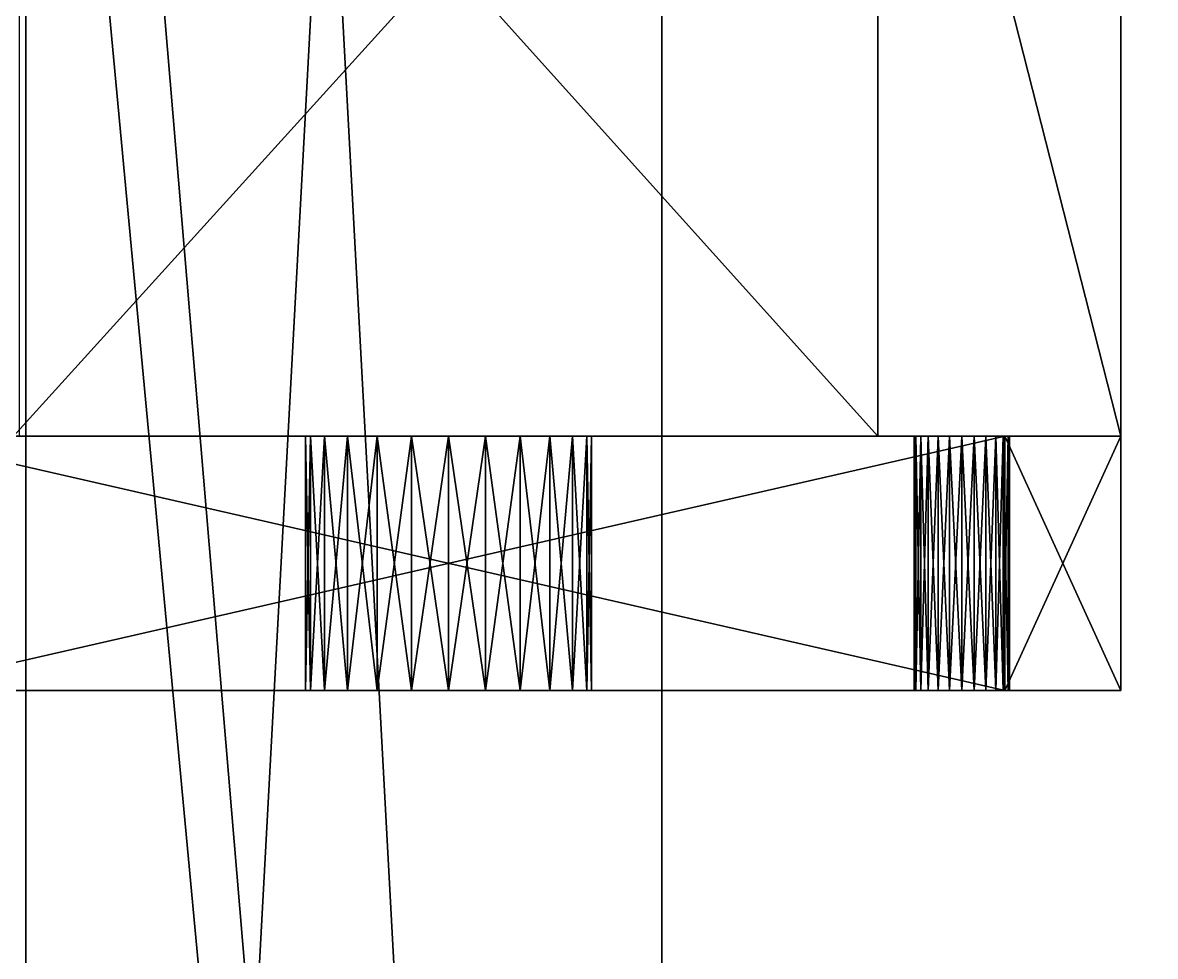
# Model space of a CAD drawing. Extents: x -10 to 423, y -13 to 423.
# Drawn here: x 9.9 to 45.53, y 166.14 to 195.5 of the extents above; entities that cross this region are included whole.
import ezdxf

# ---------------------------------------------------------------- set-up
doc = ezdxf.new("R2010")
doc.units = 0
doc.layers.get('0').update_dxf_attribs({"color": 13, "linetype": 'CONTINUOUS'})
doc.layers.add('NEMA17', color=134, linetype='CONTINUOUS')
doc.layers.add('PLATEAU', color=252, linetype='CONTINUOUS')

# ---------------------------------------------------------------- blocks, each defined once
blk = doc.blocks.new('FOND')
mesh = blk.add_polyface()
corners = [(430, 430), (0, 0), (0, 430), (430, 0)]
mesh.append_faces([[corners[k] for k in face] for face in [(0, 1, 2), (1, 0, 3)]], dxfattribs={"vtx0": -1})
mesh = blk.add_polyface()
corners = [(430, 0, 10), (0, 430, 10), (0, 0, 10), (430, 430, 10)]
mesh.append_faces([[corners[k] for k in face] for face in [(0, 1, 2), (1, 0, 3)]], dxfattribs={"vtx0": -1})
blk = doc.blocks.new('COMPONENT_1')
at = {"layer": 'NEMA17'}
for p, q in [((38.65, 42.3), (3.65, 42.3)), ((42.3, 38.769), (38.65, 42.3)), ((38.65, 42.3, 8), (38.65, 42.3)), ((36.55, 38.599, 8), (36.55, 38.599)), ((36.912, 38.749, 8), (36.912, 38.749)), ((37.3, 38.8, 8), (37.3, 38.8)), ((37.688, 38.749, 8), (37.688, 38.749)), ((38.05, 38.599, 8), (38.05, 38.599)), ((42.3, 38.769, 8), (42.3, 38.769)), ((42.3, 3.65), (42.3, 38.769)), ((36.239, 38.361, 8), (36.239, 38.361)), ((38.361, 38.361, 8), (38.361, 38.361)), ((36.001, 38.05, 8), (36.001, 38.05)), ((38.599, 38.05, 8), (38.599, 38.05)), ((35.851, 37.688, 8), (35.851, 37.688)), ((38.749, 37.688, 8), (38.749, 37.688)), ((35.8, 37.3, 8), (35.8, 37.3)), ((38.8, 37.3, 8), (38.8, 37.3)), ((35.851, 36.912, 8), (35.851, 36.912)), ((38.749, 36.912, 8), (38.749, 36.912)), ((36.001, 36.55, 8), (36.001, 36.55)), ((38.599, 36.55, 8), (38.599, 36.55)), ((36.239, 36.239, 8), (36.239, 36.239)), ((36.55, 36.001, 8), (36.55, 36.001)), ((38.05, 36.001, 8), (38.05, 36.001)), ((38.361, 36.239, 8), (38.361, 36.239)), ((36.912, 35.851, 8), (36.912, 35.851)), ((37.3, 35.8, 8), (37.3, 35.8)), ((37.688, 35.851, 8), (37.688, 35.851)), ((21.15, 25.681), (21.15, 25.681, 8)), ((19.985, 25.528), (19.985, 25.528, 8)), ((22.315, 25.528), (22.315, 25.528, 8)), ((18.9, 25.078), (18.9, 25.078, 8)), ((23.4, 25.078), (23.4, 25.078, 8)), ((17.968, 24.363), (17.968, 24.363, 8)), ((24.332, 24.363), (24.332, 24.363, 8)), ((17.253, 23.431), (17.253, 23.431, 8)), ((25.047, 23.431), (25.047, 23.431, 8)), ((16.803, 22.346), (16.803, 22.346, 8)), ((25.497, 22.346), (25.497, 22.346, 8)), ((16.65, 21.181), (16.65, 21.181, 8)), ((25.65, 21.181), (25.65, 21.181, 8)), ((16.803, 20.016), (16.803, 20.016, 8)), ((25.497, 20.016), (25.497, 20.016, 8)), ((17.253, 18.931), (17.253, 18.931, 8)), ((25.047, 18.931), (25.047, 18.931, 8)), ((17.968, 17.999), (17.968, 17.999, 8)), ((24.332, 17.999), (24.332, 17.999, 8)), ((18.9, 17.284), (18.9, 17.284, 8)), ((23.4, 17.284), (23.4, 17.284, 8)), ((19.985, 16.834), (19.985, 16.834, 8)), ((22.315, 16.834), (22.315, 16.834, 8)), ((21.15, 16.681), (21.15, 16.681, 8)), ((36.912, 6.449, 8), (36.912, 6.449)), ((37.3, 6.5, 8), (37.3, 6.5)), ((37.688, 6.449, 8), (37.688, 6.449)), ((36.239, 6.061, 8), (36.239, 6.061)), ((36.55, 6.299, 8), (36.55, 6.299)), ((38.05, 6.299, 8), (38.05, 6.299)), ((38.361, 6.061, 8), (38.361, 6.061)), ((36.001, 5.75, 8), (36.001, 5.75)), ((38.599, 5.75, 8), (38.599, 5.75)), ((35.851, 5.388, 8), (35.851, 5.388)), ((38.749, 5.388, 8), (38.749, 5.388)), ((35.8, 5, 8), (35.8, 5)), ((38.8, 5, 8), (38.8, 5)), ((35.851, 4.612, 8), (35.851, 4.612)), ((38.749, 4.612, 8), (38.749, 4.612)), ((36.001, 4.25, 8), (36.001, 4.25)), ((36.239, 3.939, 8), (36.239, 3.939)), ((38.361, 3.939, 8), (38.361, 3.939)), ((38.599, 4.25, 8), (38.599, 4.25)), ((36.55, 3.701, 8), (36.55, 3.701)), ((38.05, 3.701, 8), (38.05, 3.701)), ((38.65, 0), (42.3, 3.65)), ((42.3, 3.65, 8), (42.3, 3.65)), ((36.912, 3.551, 8), (36.912, 3.551)), ((37.3, 3.5, 8), (37.3, 3.5)), ((37.688, 3.551, 8), (37.688, 3.551)), ((3.65, 0), (38.65, 0)), ((38.65, 0, 8), (38.65, 0))]:
    blk.add_line(p, q, dxfattribs=at)
at = {"layer": 'NEMA17', "extrusion": (0, 0, -1)}
for centre in [(-37.3, 37.3), (-37.3, 5)]:
    blk.add_circle(centre, 1.5, dxfattribs=at)
at = {"layer": 'NEMA17'}
blk.add_circle((21.15, 21.181), 4.5, dxfattribs=at)
mesh = blk.add_polyface(dxfattribs=at)
corners = [(3.65, 42.3), (0, 3.65), (0, 38.712), (3.5, 37.3), (3.551, 37.688), (3.701, 38.05), (3.939, 38.361), (4.25, 38.599), (4.612, 38.749), (5, 38.8), (38.65, 42.3), (5.388, 38.749), (5.75, 38.599), (6.061, 38.361), (6.299, 38.05), (6.449, 37.688), (6.5, 37.3), (17.968, 24.363), (17.253, 23.431), (6.5, 5), (16.803, 22.346), (16.65, 21.181), (18.9, 25.078), (19.985, 25.528), (21.15, 25.681), (22.315, 25.528), (23.4, 25.078), (24.332, 24.363), (25.047, 23.431), (25.497, 22.346), (36.001, 38.05), (25.65, 21.181), (35.851, 37.688), (35.8, 37.3), (36.239, 38.361), (36.55, 38.599), (36.912, 38.749), (37.3, 38.8), (37.688, 38.749), (38.05, 38.599), (38.361, 38.361), (38.599, 38.05), (38.749, 37.688), (42.3, 38.769), (38.8, 37.3), (38.8, 5), (3.5, 5), (3.65, 0), (3.551, 4.612), (3.701, 4.25), (3.939, 3.939), (4.25, 3.701), (4.612, 3.551), (5, 3.5), (38.65, 0), (5.388, 3.551), (5.75, 3.701), (6.061, 3.939), (6.299, 4.25), (6.449, 4.612), (17.968, 17.999), (17.253, 18.931), (16.803, 20.016), (18.9, 17.284), (19.985, 16.834), (21.15, 16.681), (22.315, 16.834), (23.4, 17.284), (24.332, 17.999), (25.047, 18.931), (25.497, 20.016), (36.001, 4.25), (35.851, 4.612), (35.8, 5), (36.239, 3.939), (36.55, 3.701), (36.912, 3.551), (37.3, 3.5), (37.688, 3.551), (38.05, 3.701), (38.361, 3.939), (38.599, 4.25), (38.749, 4.612), (42.3, 3.65), (35.851, 36.912), (35.851, 5.388), (36.001, 5.75), (36.001, 36.55), (36.239, 36.239), (36.239, 6.061), (36.55, 36.001), (36.55, 6.299), (36.912, 35.851), (36.912, 6.449), (37.3, 35.8), (37.3, 6.5), (37.688, 35.851), (37.688, 6.449), (38.05, 6.299), (38.05, 36.001), (38.361, 36.239), (38.361, 6.061), (38.599, 36.55), (38.599, 5.75), (38.749, 36.912), (38.749, 5.388), (3.551, 36.912), (3.551, 5.388), (3.701, 5.75), (3.701, 36.55), (3.939, 6.061), (3.939, 36.239), (4.25, 36.001), (4.25, 6.299), (4.612, 6.449), (4.612, 35.851), (5, 6.5), (5, 35.8), (5.388, 35.851), (5.388, 6.449), (5.75, 6.299), (5.75, 36.001), (6.061, 6.061), (6.061, 36.239), (6.299, 5.75), (6.299, 36.55), (6.449, 36.912), (6.449, 5.388)]
mesh.append_faces([[corners[k] for k in face] for face in [(0, 1, 2)]], dxfattribs={"vtx0": -1})
mesh.append_faces([[corners[k] for k in face] for face in [(3, 0, 4), (4, 0, 5), (5, 0, 6), (6, 0, 7), (7, 0, 8), (8, 0, 9), (9, 10, 11), (11, 10, 12), (12, 10, 13), (13, 10, 14), (14, 10, 15), (15, 10, 16), (17, 10, 22), (22, 10, 23), (23, 10, 24), (24, 10, 25), (25, 10, 26), (26, 10, 27), (27, 10, 28), (28, 10, 29), (29, 30, 31), (30, 10, 34), (34, 10, 35), (35, 10, 36), (36, 10, 37), (37, 10, 38), (38, 10, 39), (39, 10, 40), (40, 10, 41), (41, 10, 42), (42, 43, 44), (1, 46, 47), (47, 53, 54), (60, 19, 61), (61, 19, 62), (62, 19, 21), (71, 31, 72), (72, 31, 73), (54, 82, 83), (83, 45, 43), (84, 73, 33), (73, 84, 85), (85, 84, 86), (86, 88, 89), (89, 90, 91), (91, 92, 93), (93, 94, 95), (95, 96, 97), (97, 96, 98), (98, 100, 101), (101, 102, 103), (103, 104, 105), (105, 104, 45), (106, 46, 3), (46, 106, 107), (107, 106, 108), (108, 109, 110), (110, 112, 113), (113, 112, 114), (114, 115, 116), (116, 118, 119), (119, 118, 120), (120, 121, 122), (122, 123, 124), (124, 126, 127), (127, 16, 19)]], dxfattribs={"vtx0": -1, "vtx1": -1})
mesh.append_faces([[corners[k] for k in face] for face in [(1, 0, 3), (16, 10, 17), (16, 18, 19), (29, 10, 30), (44, 43, 45), (46, 1, 3), (54, 19, 60), (54, 70, 71), (73, 31, 33)]], dxfattribs={"vtx0": -1, "vtx1": -1, "vtx2": -1})
mesh.append_faces([[corners[k] for k in face] for face in [(9, 0, 10), (16, 17, 18), (19, 18, 20), (19, 20, 21), (31, 30, 32), (31, 32, 33), (42, 10, 43), (47, 46, 48), (47, 48, 49), (47, 49, 50), (47, 50, 51), (47, 51, 52), (47, 52, 53), (54, 53, 55), (54, 55, 56), (54, 56, 57), (54, 57, 58), (54, 58, 59), (54, 59, 19), (54, 60, 63), (54, 63, 64), (54, 64, 65), (54, 65, 66), (54, 66, 67), (54, 67, 68), (54, 68, 69), (54, 69, 70), (71, 70, 31), (54, 71, 74), (54, 74, 75), (54, 75, 76), (54, 76, 77), (54, 77, 78), (54, 78, 79), (54, 79, 80), (54, 80, 81), (54, 81, 82), (83, 82, 45), (86, 84, 87), (86, 87, 88), (89, 88, 90), (91, 90, 92), (93, 92, 94), (95, 94, 96), (98, 96, 99), (98, 99, 100), (101, 100, 102), (103, 102, 104), (45, 104, 44), (108, 106, 109), (110, 109, 111), (110, 111, 112), (114, 112, 115), (116, 115, 117), (116, 117, 118), (120, 118, 121), (122, 121, 123), (124, 123, 125), (124, 125, 126), (127, 126, 16)]], dxfattribs={"vtx0": -1, "vtx2": -1})
mesh = blk.add_polyface(dxfattribs=at)
corners = [(3.65, 42.3, 8), (38.65, 42.3), (3.65, 42.3), (38.65, 42.3, 8)]
mesh.append_faces([[corners[k] for k in face] for face in [(0, 1, 2), (1, 0, 3)]], dxfattribs={"vtx0": -1})
mesh = blk.add_polyface(dxfattribs=at)
corners = [(38.65, 42.3, 8), (42.3, 38.769), (38.65, 42.3), (42.3, 38.769, 8)]
mesh.append_faces([[corners[k] for k in face] for face in [(0, 1, 2), (1, 0, 3)]], dxfattribs={"vtx0": -1})
mesh = blk.add_polyface(dxfattribs=at)
corners = [(36.55, 38.599, 8), (36.239, 38.361), (36.55, 38.599), (36.239, 38.361, 8)]
mesh.append_faces([[corners[k] for k in face] for face in [(0, 1, 2), (1, 0, 3)]], dxfattribs={"vtx0": -1})
mesh = blk.add_polyface(dxfattribs=at)
corners = [(36.912, 38.749, 8), (36.55, 38.599), (36.912, 38.749), (36.55, 38.599, 8)]
mesh.append_faces([[corners[k] for k in face] for face in [(0, 1, 2), (1, 0, 3)]], dxfattribs={"vtx0": -1})
mesh = blk.add_polyface(dxfattribs=at)
corners = [(37.3, 38.8, 8), (36.912, 38.749), (37.3, 38.8), (36.912, 38.749, 8)]
mesh.append_faces([[corners[k] for k in face] for face in [(0, 1, 2), (1, 0, 3)]], dxfattribs={"vtx0": -1})
mesh = blk.add_polyface(dxfattribs=at)
corners = [(37.688, 38.749, 8), (37.3, 38.8), (37.688, 38.749), (37.3, 38.8, 8)]
mesh.append_faces([[corners[k] for k in face] for face in [(0, 1, 2), (1, 0, 3)]], dxfattribs={"vtx0": -1})
mesh = blk.add_polyface(dxfattribs=at)
corners = [(38.05, 38.599, 8), (37.688, 38.749), (38.05, 38.599), (37.688, 38.749, 8)]
mesh.append_faces([[corners[k] for k in face] for face in [(0, 1, 2), (1, 0, 3)]], dxfattribs={"vtx0": -1})
mesh = blk.add_polyface(dxfattribs=at)
corners = [(38.361, 38.361, 8), (38.05, 38.599), (38.361, 38.361), (38.05, 38.599, 8)]
mesh.append_faces([[corners[k] for k in face] for face in [(0, 1, 2), (1, 0, 3)]], dxfattribs={"vtx0": -1})
mesh = blk.add_polyface(dxfattribs=at)
corners = [(42.3, 38.769), (42.3, 3.65, 8), (42.3, 3.65), (42.3, 38.769, 8)]
mesh.append_faces([[corners[k] for k in face] for face in [(0, 1, 2), (1, 0, 3)]], dxfattribs={"vtx0": -1})
mesh = blk.add_polyface(dxfattribs=at)
corners = [(36.239, 38.361), (36.001, 38.05, 8), (36.001, 38.05), (36.239, 38.361, 8)]
mesh.append_faces([[corners[k] for k in face] for face in [(0, 1, 2), (1, 0, 3)]], dxfattribs={"vtx0": -1})
mesh = blk.add_polyface(dxfattribs=at)
corners = [(38.361, 38.361, 8), (38.599, 38.05), (38.599, 38.05, 8), (38.361, 38.361)]
mesh.append_faces([[corners[k] for k in face] for face in [(0, 1, 2), (1, 0, 3)]], dxfattribs={"vtx0": -1})
mesh = blk.add_polyface(dxfattribs=at)
corners = [(36.001, 38.05), (35.851, 37.688, 8), (35.851, 37.688), (36.001, 38.05, 8)]
mesh.append_faces([[corners[k] for k in face] for face in [(0, 1, 2), (1, 0, 3)]], dxfattribs={"vtx0": -1})
mesh = blk.add_polyface(dxfattribs=at)
corners = [(38.599, 38.05, 8), (38.749, 37.688), (38.749, 37.688, 8), (38.599, 38.05)]
mesh.append_faces([[corners[k] for k in face] for face in [(0, 1, 2), (1, 0, 3)]], dxfattribs={"vtx0": -1})
mesh = blk.add_polyface(dxfattribs=at)
corners = [(35.851, 37.688), (35.8, 37.3, 8), (35.8, 37.3), (35.851, 37.688, 8)]
mesh.append_faces([[corners[k] for k in face] for face in [(0, 1, 2), (1, 0, 3)]], dxfattribs={"vtx0": -1})
mesh = blk.add_polyface(dxfattribs=at)
corners = [(38.749, 37.688, 8), (38.8, 37.3), (38.8, 37.3, 8), (38.749, 37.688)]
mesh.append_faces([[corners[k] for k in face] for face in [(0, 1, 2), (1, 0, 3)]], dxfattribs={"vtx0": -1})
mesh = blk.add_polyface(dxfattribs=at)
corners = [(35.8, 37.3), (35.851, 36.912, 8), (35.851, 36.912), (35.8, 37.3, 8)]
mesh.append_faces([[corners[k] for k in face] for face in [(0, 1, 2), (1, 0, 3)]], dxfattribs={"vtx0": -1})
mesh = blk.add_polyface(dxfattribs=at)
corners = [(38.8, 37.3, 8), (38.749, 36.912), (38.749, 36.912, 8), (38.8, 37.3)]
mesh.append_faces([[corners[k] for k in face] for face in [(0, 1, 2), (1, 0, 3)]], dxfattribs={"vtx0": -1})
mesh = blk.add_polyface(dxfattribs=at)
corners = [(35.851, 36.912), (36.001, 36.55, 8), (36.001, 36.55), (35.851, 36.912, 8)]
mesh.append_faces([[corners[k] for k in face] for face in [(0, 1, 2), (1, 0, 3)]], dxfattribs={"vtx0": -1})
mesh = blk.add_polyface(dxfattribs=at)
corners = [(38.749, 36.912, 8), (38.599, 36.55), (38.599, 36.55, 8), (38.749, 36.912)]
mesh.append_faces([[corners[k] for k in face] for face in [(0, 1, 2), (1, 0, 3)]], dxfattribs={"vtx0": -1})
mesh = blk.add_polyface(dxfattribs=at)
corners = [(36.001, 36.55), (36.239, 36.239, 8), (36.239, 36.239), (36.001, 36.55, 8)]
mesh.append_faces([[corners[k] for k in face] for face in [(0, 1, 2), (1, 0, 3)]], dxfattribs={"vtx0": -1})
mesh = blk.add_polyface(dxfattribs=at)
corners = [(38.599, 36.55, 8), (38.361, 36.239), (38.361, 36.239, 8), (38.599, 36.55)]
mesh.append_faces([[corners[k] for k in face] for face in [(0, 1, 2), (1, 0, 3)]], dxfattribs={"vtx0": -1})
mesh = blk.add_polyface(dxfattribs=at)
corners = [(36.239, 36.239, 8), (36.55, 36.001), (36.239, 36.239), (36.55, 36.001, 8)]
mesh.append_faces([[corners[k] for k in face] for face in [(0, 1, 2), (1, 0, 3)]], dxfattribs={"vtx0": -1})
mesh = blk.add_polyface(dxfattribs=at)
corners = [(36.55, 36.001, 8), (36.912, 35.851), (36.55, 36.001), (36.912, 35.851, 8)]
mesh.append_faces([[corners[k] for k in face] for face in [(0, 1, 2), (1, 0, 3)]], dxfattribs={"vtx0": -1})
mesh = blk.add_polyface(dxfattribs=at)
corners = [(37.688, 35.851, 8), (38.05, 36.001), (37.688, 35.851), (38.05, 36.001, 8)]
mesh.append_faces([[corners[k] for k in face] for face in [(0, 1, 2), (1, 0, 3)]], dxfattribs={"vtx0": -1})
mesh = blk.add_polyface(dxfattribs=at)
corners = [(38.05, 36.001, 8), (38.361, 36.239), (38.05, 36.001), (38.361, 36.239, 8)]
mesh.append_faces([[corners[k] for k in face] for face in [(0, 1, 2), (1, 0, 3)]], dxfattribs={"vtx0": -1})
mesh = blk.add_polyface(dxfattribs=at)
corners = [(36.912, 35.851, 8), (37.3, 35.8), (36.912, 35.851), (37.3, 35.8, 8)]
mesh.append_faces([[corners[k] for k in face] for face in [(0, 1, 2), (1, 0, 3)]], dxfattribs={"vtx0": -1})
mesh = blk.add_polyface(dxfattribs=at)
corners = [(37.3, 35.8, 8), (37.688, 35.851), (37.3, 35.8), (37.688, 35.851, 8)]
mesh.append_faces([[corners[k] for k in face] for face in [(0, 1, 2), (1, 0, 3)]], dxfattribs={"vtx0": -1})
mesh = blk.add_polyface(dxfattribs=at)
corners = [(21.15, 25.681, 8), (19.985, 25.528), (21.15, 25.681), (19.985, 25.528, 8)]
mesh.append_faces([[corners[k] for k in face] for face in [(0, 1, 2), (1, 0, 3)]], dxfattribs={"vtx0": -1})
mesh = blk.add_polyface(dxfattribs=at)
corners = [(22.315, 25.528, 8), (21.15, 25.681), (22.315, 25.528), (21.15, 25.681, 8)]
mesh.append_faces([[corners[k] for k in face] for face in [(0, 1, 2), (1, 0, 3)]], dxfattribs={"vtx0": -1})
mesh = blk.add_polyface(dxfattribs=at)
corners = [(19.985, 25.528, 8), (18.9, 25.078), (19.985, 25.528), (18.9, 25.078, 8)]
mesh.append_faces([[corners[k] for k in face] for face in [(0, 1, 2), (1, 0, 3)]], dxfattribs={"vtx0": -1})
mesh = blk.add_polyface(dxfattribs=at)
corners = [(23.4, 25.078, 8), (22.315, 25.528), (23.4, 25.078), (22.315, 25.528, 8)]
mesh.append_faces([[corners[k] for k in face] for face in [(0, 1, 2), (1, 0, 3)]], dxfattribs={"vtx0": -1})
mesh = blk.add_polyface(dxfattribs=at)
corners = [(18.9, 25.078, 8), (17.968, 24.363), (18.9, 25.078), (17.968, 24.363, 8)]
mesh.append_faces([[corners[k] for k in face] for face in [(0, 1, 2), (1, 0, 3)]], dxfattribs={"vtx0": -1})
mesh = blk.add_polyface(dxfattribs=at)
corners = [(24.332, 24.363, 8), (23.4, 25.078), (24.332, 24.363), (23.4, 25.078, 8)]
mesh.append_faces([[corners[k] for k in face] for face in [(0, 1, 2), (1, 0, 3)]], dxfattribs={"vtx0": -1})
mesh = blk.add_polyface(dxfattribs=at)
corners = [(17.968, 24.363), (17.253, 23.431, 8), (17.253, 23.431), (17.968, 24.363, 8)]
mesh.append_faces([[corners[k] for k in face] for face in [(0, 1, 2), (1, 0, 3)]], dxfattribs={"vtx0": -1})
mesh = blk.add_polyface(dxfattribs=at)
corners = [(24.332, 24.363, 8), (25.047, 23.431), (25.047, 23.431, 8), (24.332, 24.363)]
mesh.append_faces([[corners[k] for k in face] for face in [(0, 1, 2), (1, 0, 3)]], dxfattribs={"vtx0": -1})
mesh = blk.add_polyface(dxfattribs=at)
corners = [(17.253, 23.431), (16.803, 22.346, 8), (16.803, 22.346), (17.253, 23.431, 8)]
mesh.append_faces([[corners[k] for k in face] for face in [(0, 1, 2), (1, 0, 3)]], dxfattribs={"vtx0": -1})
mesh = blk.add_polyface(dxfattribs=at)
corners = [(25.047, 23.431, 8), (25.497, 22.346), (25.497, 22.346, 8), (25.047, 23.431)]
mesh.append_faces([[corners[k] for k in face] for face in [(0, 1, 2), (1, 0, 3)]], dxfattribs={"vtx0": -1})
mesh = blk.add_polyface(dxfattribs=at)
corners = [(16.803, 22.346), (16.65, 21.181, 8), (16.65, 21.181), (16.803, 22.346, 8)]
mesh.append_faces([[corners[k] for k in face] for face in [(0, 1, 2), (1, 0, 3)]], dxfattribs={"vtx0": -1})
mesh = blk.add_polyface(dxfattribs=at)
corners = [(25.497, 22.346, 8), (25.65, 21.181), (25.65, 21.181, 8), (25.497, 22.346)]
mesh.append_faces([[corners[k] for k in face] for face in [(0, 1, 2), (1, 0, 3)]], dxfattribs={"vtx0": -1})
mesh = blk.add_polyface(dxfattribs=at)
corners = [(16.65, 21.181), (16.803, 20.016, 8), (16.803, 20.016), (16.65, 21.181, 8)]
mesh.append_faces([[corners[k] for k in face] for face in [(0, 1, 2), (1, 0, 3)]], dxfattribs={"vtx0": -1})
mesh = blk.add_polyface(dxfattribs=at)
corners = [(25.65, 21.181, 8), (25.497, 20.016), (25.497, 20.016, 8), (25.65, 21.181)]
mesh.append_faces([[corners[k] for k in face] for face in [(0, 1, 2), (1, 0, 3)]], dxfattribs={"vtx0": -1})
mesh = blk.add_polyface(dxfattribs=at)
corners = [(16.803, 20.016), (17.253, 18.931, 8), (17.253, 18.931), (16.803, 20.016, 8)]
mesh.append_faces([[corners[k] for k in face] for face in [(0, 1, 2), (1, 0, 3)]], dxfattribs={"vtx0": -1})
mesh = blk.add_polyface(dxfattribs=at)
corners = [(25.497, 20.016, 8), (25.047, 18.931), (25.047, 18.931, 8), (25.497, 20.016)]
mesh.append_faces([[corners[k] for k in face] for face in [(0, 1, 2), (1, 0, 3)]], dxfattribs={"vtx0": -1})
mesh = blk.add_polyface(dxfattribs=at)
corners = [(17.253, 18.931), (17.968, 17.999, 8), (17.968, 17.999), (17.253, 18.931, 8)]
mesh.append_faces([[corners[k] for k in face] for face in [(0, 1, 2), (1, 0, 3)]], dxfattribs={"vtx0": -1})
mesh = blk.add_polyface(dxfattribs=at)
corners = [(25.047, 18.931, 8), (24.332, 17.999), (24.332, 17.999, 8), (25.047, 18.931)]
mesh.append_faces([[corners[k] for k in face] for face in [(0, 1, 2), (1, 0, 3)]], dxfattribs={"vtx0": -1})
mesh = blk.add_polyface(dxfattribs=at)
corners = [(17.968, 17.999, 8), (18.9, 17.284), (17.968, 17.999), (18.9, 17.284, 8)]
mesh.append_faces([[corners[k] for k in face] for face in [(0, 1, 2), (1, 0, 3)]], dxfattribs={"vtx0": -1})
mesh = blk.add_polyface(dxfattribs=at)
corners = [(23.4, 17.284, 8), (24.332, 17.999), (23.4, 17.284), (24.332, 17.999, 8)]
mesh.append_faces([[corners[k] for k in face] for face in [(0, 1, 2), (1, 0, 3)]], dxfattribs={"vtx0": -1})
mesh = blk.add_polyface(dxfattribs=at)
corners = [(18.9, 17.284, 8), (19.985, 16.834), (18.9, 17.284), (19.985, 16.834, 8)]
mesh.append_faces([[corners[k] for k in face] for face in [(0, 1, 2), (1, 0, 3)]], dxfattribs={"vtx0": -1})
mesh = blk.add_polyface(dxfattribs=at)
corners = [(22.315, 16.834, 8), (23.4, 17.284), (22.315, 16.834), (23.4, 17.284, 8)]
mesh.append_faces([[corners[k] for k in face] for face in [(0, 1, 2), (1, 0, 3)]], dxfattribs={"vtx0": -1})
mesh = blk.add_polyface(dxfattribs=at)
corners = [(19.985, 16.834, 8), (21.15, 16.681), (19.985, 16.834), (21.15, 16.681, 8)]
mesh.append_faces([[corners[k] for k in face] for face in [(0, 1, 2), (1, 0, 3)]], dxfattribs={"vtx0": -1})
mesh = blk.add_polyface(dxfattribs=at)
corners = [(21.15, 16.681, 8), (22.315, 16.834), (21.15, 16.681), (22.315, 16.834, 8)]
mesh.append_faces([[corners[k] for k in face] for face in [(0, 1, 2), (1, 0, 3)]], dxfattribs={"vtx0": -1})
mesh = blk.add_polyface(dxfattribs=at)
corners = [(36.912, 6.449, 8), (36.55, 6.299), (36.912, 6.449), (36.55, 6.299, 8)]
mesh.append_faces([[corners[k] for k in face] for face in [(0, 1, 2), (1, 0, 3)]], dxfattribs={"vtx0": -1})
mesh = blk.add_polyface(dxfattribs=at)
corners = [(37.3, 6.5, 8), (36.912, 6.449), (37.3, 6.5), (36.912, 6.449, 8)]
mesh.append_faces([[corners[k] for k in face] for face in [(0, 1, 2), (1, 0, 3)]], dxfattribs={"vtx0": -1})
mesh = blk.add_polyface(dxfattribs=at)
corners = [(37.688, 6.449, 8), (37.3, 6.5), (37.688, 6.449), (37.3, 6.5, 8)]
mesh.append_faces([[corners[k] for k in face] for face in [(0, 1, 2), (1, 0, 3)]], dxfattribs={"vtx0": -1})
mesh = blk.add_polyface(dxfattribs=at)
corners = [(38.05, 6.299, 8), (37.688, 6.449), (38.05, 6.299), (37.688, 6.449, 8)]
mesh.append_faces([[corners[k] for k in face] for face in [(0, 1, 2), (1, 0, 3)]], dxfattribs={"vtx0": -1})
mesh = blk.add_polyface(dxfattribs=at)
corners = [(36.239, 6.061), (36.001, 5.75, 8), (36.001, 5.75), (36.239, 6.061, 8)]
mesh.append_faces([[corners[k] for k in face] for face in [(0, 1, 2), (1, 0, 3)]], dxfattribs={"vtx0": -1})
mesh = blk.add_polyface(dxfattribs=at)
corners = [(36.55, 6.299, 8), (36.239, 6.061), (36.55, 6.299), (36.239, 6.061, 8)]
mesh.append_faces([[corners[k] for k in face] for face in [(0, 1, 2), (1, 0, 3)]], dxfattribs={"vtx0": -1})
mesh = blk.add_polyface(dxfattribs=at)
corners = [(38.361, 6.061, 8), (38.05, 6.299), (38.361, 6.061), (38.05, 6.299, 8)]
mesh.append_faces([[corners[k] for k in face] for face in [(0, 1, 2), (1, 0, 3)]], dxfattribs={"vtx0": -1})
mesh = blk.add_polyface(dxfattribs=at)
corners = [(38.361, 6.061, 8), (38.599, 5.75), (38.599, 5.75, 8), (38.361, 6.061)]
mesh.append_faces([[corners[k] for k in face] for face in [(0, 1, 2), (1, 0, 3)]], dxfattribs={"vtx0": -1})
mesh = blk.add_polyface(dxfattribs=at)
corners = [(36.001, 5.75), (35.851, 5.388, 8), (35.851, 5.388), (36.001, 5.75, 8)]
mesh.append_faces([[corners[k] for k in face] for face in [(0, 1, 2), (1, 0, 3)]], dxfattribs={"vtx0": -1})
mesh = blk.add_polyface(dxfattribs=at)
corners = [(38.599, 5.75, 8), (38.749, 5.388), (38.749, 5.388, 8), (38.599, 5.75)]
mesh.append_faces([[corners[k] for k in face] for face in [(0, 1, 2), (1, 0, 3)]], dxfattribs={"vtx0": -1})
mesh = blk.add_polyface(dxfattribs=at)
corners = [(35.851, 5.388), (35.8, 5, 8), (35.8, 5), (35.851, 5.388, 8)]
mesh.append_faces([[corners[k] for k in face] for face in [(0, 1, 2), (1, 0, 3)]], dxfattribs={"vtx0": -1})
mesh = blk.add_polyface(dxfattribs=at)
corners = [(38.749, 5.388, 8), (38.8, 5), (38.8, 5, 8), (38.749, 5.388)]
mesh.append_faces([[corners[k] for k in face] for face in [(0, 1, 2), (1, 0, 3)]], dxfattribs={"vtx0": -1})
mesh = blk.add_polyface(dxfattribs=at)
corners = [(35.8, 5), (35.851, 4.612, 8), (35.851, 4.612), (35.8, 5, 8)]
mesh.append_faces([[corners[k] for k in face] for face in [(0, 1, 2), (1, 0, 3)]], dxfattribs={"vtx0": -1})
mesh = blk.add_polyface(dxfattribs=at)
corners = [(38.8, 5, 8), (38.749, 4.612), (38.749, 4.612, 8), (38.8, 5)]
mesh.append_faces([[corners[k] for k in face] for face in [(0, 1, 2), (1, 0, 3)]], dxfattribs={"vtx0": -1})
mesh = blk.add_polyface(dxfattribs=at)
corners = [(35.851, 4.612), (36.001, 4.25, 8), (36.001, 4.25), (35.851, 4.612, 8)]
mesh.append_faces([[corners[k] for k in face] for face in [(0, 1, 2), (1, 0, 3)]], dxfattribs={"vtx0": -1})
mesh = blk.add_polyface(dxfattribs=at)
corners = [(38.749, 4.612, 8), (38.599, 4.25), (38.599, 4.25, 8), (38.749, 4.612)]
mesh.append_faces([[corners[k] for k in face] for face in [(0, 1, 2), (1, 0, 3)]], dxfattribs={"vtx0": -1})
mesh = blk.add_polyface(dxfattribs=at)
corners = [(36.001, 4.25), (36.239, 3.939, 8), (36.239, 3.939), (36.001, 4.25, 8)]
mesh.append_faces([[corners[k] for k in face] for face in [(0, 1, 2), (1, 0, 3)]], dxfattribs={"vtx0": -1})
mesh = blk.add_polyface(dxfattribs=at)
corners = [(36.239, 3.939, 8), (36.55, 3.701), (36.239, 3.939), (36.55, 3.701, 8)]
mesh.append_faces([[corners[k] for k in face] for face in [(0, 1, 2), (1, 0, 3)]], dxfattribs={"vtx0": -1})
mesh = blk.add_polyface(dxfattribs=at)
corners = [(38.05, 3.701, 8), (38.361, 3.939), (38.05, 3.701), (38.361, 3.939, 8)]
mesh.append_faces([[corners[k] for k in face] for face in [(0, 1, 2), (1, 0, 3)]], dxfattribs={"vtx0": -1})
mesh = blk.add_polyface(dxfattribs=at)
corners = [(38.599, 4.25, 8), (38.361, 3.939), (38.361, 3.939, 8), (38.599, 4.25)]
mesh.append_faces([[corners[k] for k in face] for face in [(0, 1, 2), (1, 0, 3)]], dxfattribs={"vtx0": -1})
mesh = blk.add_polyface(dxfattribs=at)
corners = [(36.55, 3.701, 8), (36.912, 3.551), (36.55, 3.701), (36.912, 3.551, 8)]
mesh.append_faces([[corners[k] for k in face] for face in [(0, 1, 2), (1, 0, 3)]], dxfattribs={"vtx0": -1})
mesh = blk.add_polyface(dxfattribs=at)
corners = [(37.688, 3.551, 8), (38.05, 3.701), (37.688, 3.551), (38.05, 3.701, 8)]
mesh.append_faces([[corners[k] for k in face] for face in [(0, 1, 2), (1, 0, 3)]], dxfattribs={"vtx0": -1})
mesh = blk.add_polyface(dxfattribs=at)
corners = [(42.3, 3.65, 8), (38.65, 0), (42.3, 3.65), (38.65, 0, 8)]
mesh.append_faces([[corners[k] for k in face] for face in [(0, 1, 2), (1, 0, 3)]], dxfattribs={"vtx0": -1})
mesh = blk.add_polyface(dxfattribs=at)
corners = [(36.912, 3.551, 8), (37.3, 3.5), (36.912, 3.551), (37.3, 3.5, 8)]
mesh.append_faces([[corners[k] for k in face] for face in [(0, 1, 2), (1, 0, 3)]], dxfattribs={"vtx0": -1})
mesh = blk.add_polyface(dxfattribs=at)
corners = [(37.3, 3.5, 8), (37.688, 3.551), (37.3, 3.5), (37.688, 3.551, 8)]
mesh.append_faces([[corners[k] for k in face] for face in [(0, 1, 2), (1, 0, 3)]], dxfattribs={"vtx0": -1})
mesh = blk.add_polyface(dxfattribs=at)
corners = [(38.65, 0, 8), (3.65, 0), (38.65, 0), (3.65, 0, 8)]
mesh.append_faces([[corners[k] for k in face] for face in [(0, 1, 2), (1, 0, 3)]], dxfattribs={"vtx0": -1})
blk = doc.blocks.new('NEMA17')
at = {"layer": 'NEMA17'}
for p, q in [((34.65, 42.3, 8), (7.65, 42.3, 8)), ((34.65, 42.3, 8), (42.3, 34.68, 8)), ((34.65, 42.3, 8), (34.65, 42.3, 38)), ((42.3, 7.68, 8), (42.3, 34.68, 8)), ((42.3, 34.68, 8), (42.3, 34.68, 38)), ((42.3, 7.68, 8), (34.65, 0, 8)), ((42.3, 7.68, 8), (42.3, 7.68, 38)), ((7.468, 0, 8), (34.65, 0, 8)), ((34.65, 0, 8), (34.65, 0, 38))]:
    blk.add_line(p, q, dxfattribs=at)
blk.add_blockref('COMPONENT_1', (0, 0), dxfattribs=at)
mesh = blk.add_polyface(dxfattribs=at)
corners = [(7.65, 42.3, 8), (0, 7.68, 8), (0, 34.68, 8), (7.468, 0, 8), (34.65, 0, 8), (34.65, 42.3, 8), (42.3, 34.68, 8), (42.3, 7.68, 8)]
mesh.append_faces([[corners[k] for k in face] for face in [(0, 1, 2), (4, 6, 7)]], dxfattribs={"vtx0": -1})
mesh.append_faces([[corners[k] for k in face] for face in [(1, 0, 3), (3, 0, 4)]], dxfattribs={"vtx0": -1, "vtx1": -1})
mesh.append_faces([[corners[k] for k in face] for face in [(4, 0, 5), (4, 5, 6)]], dxfattribs={"vtx0": -1, "vtx2": -1})
mesh = blk.add_polyface(dxfattribs=at)
corners = [(7.65, 42.3, 38), (34.65, 42.3, 8), (7.65, 42.3, 8), (34.65, 42.3, 38)]
mesh.append_faces([[corners[k] for k in face] for face in [(0, 1, 2), (1, 0, 3)]], dxfattribs={"vtx0": -1})
mesh = blk.add_polyface(dxfattribs=at)
corners = [(34.65, 42.3, 38), (42.3, 34.68, 8), (34.65, 42.3, 8), (42.3, 34.68, 38)]
mesh.append_faces([[corners[k] for k in face] for face in [(0, 1, 2), (1, 0, 3)]], dxfattribs={"vtx0": -1})
mesh = blk.add_polyface(dxfattribs=at)
corners = [(42.3, 34.68, 8), (42.3, 7.68, 38), (42.3, 7.68, 8), (42.3, 34.68, 38)]
mesh.append_faces([[corners[k] for k in face] for face in [(0, 1, 2), (1, 0, 3)]], dxfattribs={"vtx0": -1})
mesh = blk.add_polyface(dxfattribs=at)
corners = [(42.3, 7.68, 8), (34.65, 0, 38), (34.65, 0, 8), (42.3, 7.68, 38)]
mesh.append_faces([[corners[k] for k in face] for face in [(0, 1, 2), (1, 0, 3)]], dxfattribs={"vtx0": -1})
mesh = blk.add_polyface(dxfattribs=at)
corners = [(34.65, 0, 38), (7.468, 0, 8), (34.65, 0, 8), (7.468, 0, 38)]
mesh.append_faces([[corners[k] for k in face] for face in [(0, 1, 2), (1, 0, 3)]], dxfattribs={"vtx0": -1})
blk = doc.blocks.new('PLATEAU')
at = {"layer": 'PLATEAU'}
for p, q in [((10, 223.919), (10, 30)), ((10, 223.919, 10), (10, 30, 10))]:
    blk.add_line(p, q, dxfattribs=at)
mesh = blk.add_polyface(dxfattribs=at)
corners = [(30, 10, 10), (10, 223.919, 10), (10, 30, 10), (10, 247.584, 10), (10, 380, 10), (30, 400, 10), (390, 10, 10), (390, 400, 10), (410, 30, 10), (410, 380, 10)]
mesh.append_faces([[corners[k] for k in face] for face in [(0, 1, 2), (7, 8, 9)]], dxfattribs={"vtx0": -1})
mesh.append_faces([[corners[k] for k in face] for face in [(1, 0, 3), (3, 0, 4), (4, 0, 5), (5, 6, 7)]], dxfattribs={"vtx0": -1, "vtx1": -1})
mesh.append_faces([[corners[k] for k in face] for face in [(5, 0, 6), (7, 6, 8)]], dxfattribs={"vtx0": -1, "vtx2": -1})
mesh = blk.add_polyface(dxfattribs=at)
corners = [(30, 400), (10, 247.584), (10, 380), (10, 223.919), (10, 30), (30, 10), (390, 10), (390, 400), (410, 30), (410, 380)]
mesh.append_faces([[corners[k] for k in face] for face in [(0, 1, 2), (8, 7, 9)]], dxfattribs={"vtx0": -1})
mesh.append_faces([[corners[k] for k in face] for face in [(1, 0, 3), (3, 0, 4), (4, 0, 5), (5, 0, 6), (6, 7, 8)]], dxfattribs={"vtx0": -1, "vtx1": -1})
mesh.append_faces([[corners[k] for k in face] for face in [(6, 0, 7)]], dxfattribs={"vtx0": -1, "vtx2": -1})
mesh = blk.add_polyface(dxfattribs=at)
corners = [(10, 223.919, 10), (10, 30), (10, 30, 10), (10, 223.919)]
mesh.append_faces([[corners[k] for k in face] for face in [(0, 1, 2), (1, 0, 3)]], dxfattribs={"vtx0": -1})

msp = doc.modelspace()

# ---------------------------------------------------------------- block references
at = {"color": 33}
msp.add_blockref('FOND', (-10, -10), dxfattribs=at)
at = {"layer": 'NEMA17', "color": 13, "extrusion": (0, 1, -3.60822e-16), "rotation": 180}
msp.add_blockref('NEMA17', (-2.144, 389.2, 174.5), dxfattribs=at)
at = {"layer": 'PLATEAU', "color": 71}
msp.add_blockref('PLATEAU', (0, 0, 51), dxfattribs=at)

doc.saveas('drawing.dxf')
